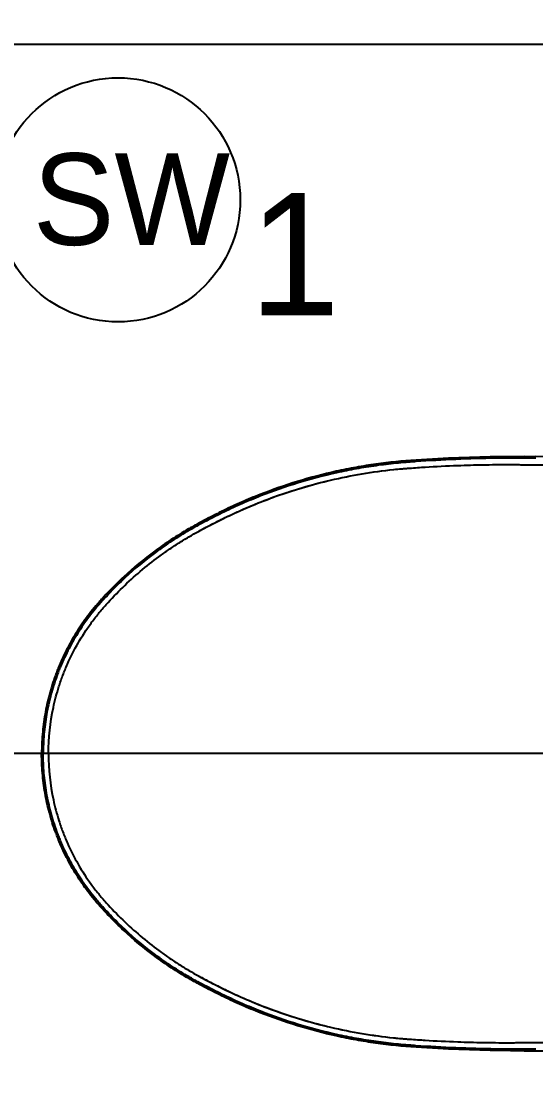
# Model space of a CAD drawing. Header units: millimetres. Extents: x -551172 to 227904, y -3435 to 261611.
# Drawn here: x 171980 to 172317, y 90590 to 91287 of the extents above; entities that cross this region are included whole.
import ezdxf

# ---------------------------------------------------------------- set-up
doc = ezdxf.new("R2010")
doc.units = ezdxf.units.MM
doc.header["$LTSCALE"] = 100
for name, color, linetype in [('F-HAT', 251, 'Continuous'), ('F-WALL2', 3, 'Continuous'), ('전기', 7, 'Continuous')]:
    doc.layers.add(name, color=color, linetype=linetype)
doc.styles.add('휴먼엑스포', font='Expo M.ttf')

msp = doc.modelspace()

# ---------------------------------------------------------------- linework, layer by layer
at = {"layer": 'F-HAT'}
for p, q in [((172234.92, 90998.96), (172232.67, 90998.78)), ((172234.92, 90998.96), (172232.67, 90998.78)), ((172300.18, 91001.42), (172309.24, 91001.67)), ((172309.24, 91001.67), (172372.58, 91001.63)), ((172833.37, 90806.8), (171894.35, 90806.8)), ((172234.92, 90614.65), (172232.67, 90614.82)), ((172234.92, 90614.65), (172232.67, 90614.82)), ((172300.18, 90612.19), (172309.24, 90611.93)), ((172309.24, 90611.93), (172372.58, 90611.97))]:
    msp.add_line(p, q, dxfattribs=at)
for points in [[(172316.78, 91001.49), (172286.98, 91001.36), (172259.68, 91000.48), (172234.92, 90998.96)], [(172316.78, 90612.11), (172286.98, 90612.24), (172259.68, 90613.13), (172234.92, 90614.65)]]:
    msp.add_lwpolyline(points, dxfattribs=at)
for points, knots in [([(172232.67, 90998.78), (172232.33, 90998.76), (172229.81, 90998.56), (172222.93, 90997.93), (172212.05, 90996.62), (172199.03, 90994.53), (172181.83, 90991.08), (172160.7, 90985.52), (172140.13, 90978.36), (172124.1, 90971.71), (172114.25, 90967.16), (172106.47, 90963.31), (172100.67, 90960.33), (172096.83, 90958.29), (172094.92, 90957.25)], [0, 0, 0, 0, 0.006979, 0.052255, 0.142908, 0.23382, 0.325002, 0.505945, 0.685583, 0.775273, 0.865045, 0.909975, 0.954955, 1, 1, 1, 1]), ([(172235, 90997.96), (172233.91, 90997.88), (172230.65, 90997.63), (172223.04, 90996.94), (172212.19, 90995.63), (172199.21, 90993.55), (172182.06, 90990.1), (172160.99, 90984.56), (172140.48, 90977.42), (172124.5, 90970.79), (172114.68, 90966.26), (172106.92, 90962.42), (172101.13, 90959.45), (172097.3, 90957.41), (172095.39, 90956.37)], [0, 0, 0, 0, 0.022282, 0.066856, 0.156105, 0.245608, 0.335377, 0.513517, 0.690371, 0.778671, 0.867053, 0.911312, 0.955625, 1, 1, 1, 1]), ([(172182.33, 90986.08), (172195.94, 90989.28), (172211.45, 90991.88), (172227.93, 90993.45), (172230.97, 90993.7), (172232.7, 90993.83), (172237.04, 90994.15), (172247.9, 90994.88), (172258.33, 90995.39), (172265.69, 90995.69)], [0, 0, 0, 0, 0.500485, 0.562901, 0.594113, 0.609721, 0.625329, 0.750198, 1, 1, 1, 1]), ([(172316.78, 91000.49), (172314.6, 91000.49), (172310.23, 91000.5), (172303.67, 91000.5), (172297.11, 91000.49), (172284.02, 91000.36), (172264.39, 90999.82), (172245.87, 90998.76), (172236.08, 90998.04), (172235, 90997.96)], [0, 0, 0, 0, 0.080106, 0.160211, 0.240304, 0.320362, 0.640313, 0.960036, 1, 1, 1, 1]), ([(172265.69, 90995.69), (172271.21, 90995.89), (172282.21, 90996.19), (172294.57, 90996.28), (172302.77, 90996.24), (172308.2, 90996.19), (172317.65, 90996.12), (172336.38, 90995.95), (172362.86, 90995.66), (172383.96, 90995.37), (172392.96, 90995.18)], [0, 0, 0, 0, 0.128721, 0.256371, 0.28812, 0.31977, 0.382879, 0.508337, 0.75621, 1, 1, 1, 1]), ([(172182.36, 90986.08), (172189.21, 90987.69), (172202.97, 90990.46), (172218.62, 90992.57), (172229.07, 90993.57), (172232.73, 90993.85), (172234.65, 90993.99), (172234.83, 90994)], [0, 0, 0, 0, 0.397095, 0.792478, 0.89126, 0.990019, 1, 1, 1, 1]), ([(172095.97, 90952.6), (172096.6, 90952.94), (172098.49, 90953.97), (172102.93, 90956.33), (172108.05, 90958.95), (172113.2, 90961.49), (172126.14, 90967.7), (172143.5, 90974.79), (172165.48, 90981.82), (172176.68, 90984.76), (172182.33, 90986.08)], [0, 0, 0, 0, 0.023212, 0.06963, 0.162391, 0.208744, 0.255085, 0.626052, 0.812702, 1, 1, 1, 1]), ([(172096.34, 90952.77), (172097.42, 90953.36), (172099.63, 90954.55), (172104.13, 90956.91), (172109.86, 90959.83), (172116.79, 90963.21), (172130.8, 90969.63), (172152.44, 90978.06), (172172.29, 90983.72), (172182.36, 90986.08)], [0, 0, 0, 0, 0.039701, 0.081457, 0.164878, 0.24822, 0.331513, 0.664619, 1, 1, 1, 1]), ([(172095.39, 90956.37), (172094.43, 90955.85), (172092.53, 90954.8), (172086.83, 90951.56), (172080.29, 90947.54), (172073.01, 90942.62), (172062.32, 90934.94), (172050.49, 90925.11), (172039.56, 90914.35), (172034.32, 90908.73), (172031.39, 90905.45), (172028.5, 90902.12), (172025.04, 90897.85), (172019.84, 90890.81), (172013.94, 90881.61), (172008.87, 90871.93), (172005.77, 90864.93), (172004.12, 90860.85), (172001.8, 90854.68), (171998.83, 90845.28), (171996, 90832.47), (171994.6, 90821.62), (171994.11, 90813.97), (171993.99, 90809.75), (171993.97, 90807.72), (171993.97, 90806.8)], [0, 0, 0, 0, 0.0085672, 0.0171488, 0.0516529, 0.0690261, 0.0863668, 0.1553748, 0.1898939, 0.2072039, 0.2158775, 0.2245673, 0.2419211, 0.2591776, 0.293528, 0.3278953, 0.3451734, 0.3538508, 0.3625469, 0.3970834, 0.431417, 0.4658156, 0.4831278, 0.4918234, 0.4990891, 0.4990891, 0.4990891, 0.4990891]), ([(172094.92, 90957.25), (172093.96, 90956.73), (172092.04, 90955.68), (172086.32, 90952.42), (172079.75, 90948.38), (172072.44, 90943.44), (172061.7, 90935.73), (172049.82, 90925.86), (172038.85, 90915.04), (172033.59, 90909.4), (172031.09, 90906.61), (172030.07, 90905.45), (172029.78, 90905.11)], [0, 0, 0, 0, 0.039042, 0.078171, 0.235497, 0.314713, 0.39378, 0.70843, 0.865825, 0.944752, 0.9843, 1, 1, 1, 1]), ([(172035.27, 90904.47), (172038.75, 90908.35), (172045.96, 90915.86), (172057.51, 90926.36), (172067.71, 90934.44), (172075.14, 90939.72), (172079.47, 90942.64), (172083.85, 90945.48), (172088.28, 90948.2), (172092.77, 90950.8), (172095.09, 90952.09), (172096.29, 90952.74), (172096.34, 90952.77)], [0, 0, 0, 0, 0.199766, 0.398867, 0.598199, 0.698268, 0.748439, 0.798515, 0.898244, 0.947931, 0.997518, 1, 1, 1, 1]), ([(172029.78, 90905.11), (172029.34, 90904.61), (172027.46, 90902.42), (172024.25, 90898.46), (172019.01, 90891.37), (172013.07, 90882.12), (172007.97, 90872.37), (172004.85, 90865.32), (172003.2, 90861.21), (172000.85, 90855.01), (171997.87, 90845.54), (171995.02, 90832.64), (171993.6, 90821.72), (171993.12, 90814.02), (171992.99, 90809.77), (171992.97, 90807.73), (171992.97, 90806.8)], [0, 0, 0, 0, 0.0067599, 0.0291187, 0.051352, 0.0956095, 0.1398887, 0.1621498, 0.1733299, 0.1845342, 0.2290313, 0.2732672, 0.3175866, 0.3398917, 0.3510952, 0.3604565, 0.3604565, 0.3604565, 0.3604565]), ([(171997.44, 90806.8), (171997.5, 90817.13), (171998.58, 90827.23), (172000.69, 90837.11), (172001.68, 90841.7), (172003.55, 90848.77), (172006.38, 90856.91), (172008.29, 90861.78), (172011.35, 90868.97), (172016.65, 90879.42), (172023.74, 90890.32), (172029.3, 90897.53), (172032.66, 90901.53), (172034.4, 90903.5), (172035.27, 90904.47)], [-0.395383, -0.395383, -0.395383, -0.395383, 0, 0, 0, 0.183822, 0.286135, 0.337536, 0.388771, 0.592232, 0.795258, 0.897378, 0.94872, 1, 1, 1, 1]), ([(172029.78, 90708.49), (172029.34, 90709), (172027.46, 90711.19), (172024.25, 90715.14), (172019.01, 90722.23), (172013.07, 90731.49), (172007.97, 90741.24), (172004.85, 90748.29), (172003.2, 90752.39), (172000.85, 90758.6), (171997.87, 90768.06), (171995.02, 90780.96), (171993.6, 90791.88), (171993.12, 90799.59), (171992.99, 90803.83), (171992.97, 90805.87), (171992.97, 90806.8)], [0, 0, 0, 0, 0.0067599, 0.0291187, 0.051352, 0.0956095, 0.1398887, 0.1621498, 0.1733299, 0.1845342, 0.2290313, 0.2732672, 0.3175866, 0.3398917, 0.3510952, 0.3604565, 0.3604565, 0.3604565, 0.3604565]), ([(172095.39, 90657.24), (172094.43, 90657.75), (172092.53, 90658.8), (172086.83, 90662.04), (172080.29, 90666.07), (172073.01, 90670.98), (172062.32, 90678.66), (172050.49, 90688.49), (172039.56, 90699.26), (172034.32, 90704.88), (172031.39, 90708.16), (172028.5, 90711.48), (172025.04, 90715.76), (172019.84, 90722.8), (172013.94, 90731.99), (172008.87, 90741.67), (172005.77, 90748.68), (172004.12, 90752.76), (172001.8, 90758.92), (171998.83, 90768.32), (171996, 90781.14), (171994.6, 90791.98), (171994.11, 90799.63), (171993.99, 90803.85), (171993.97, 90805.88), (171993.97, 90806.8)], [0, 0, 0, 0, 0.0085672, 0.0171488, 0.0516529, 0.0690261, 0.0863668, 0.1553748, 0.1898939, 0.2072039, 0.2158775, 0.2245673, 0.2419211, 0.2591776, 0.293528, 0.3278953, 0.3451734, 0.3538508, 0.3625469, 0.3970834, 0.431417, 0.4658156, 0.4831278, 0.4918234, 0.4990891, 0.4990891, 0.4990891, 0.4990891]), ([(171997.44, 90806.8), (171997.5, 90796.48), (171998.58, 90786.37), (172000.69, 90776.5), (172001.68, 90771.91), (172003.55, 90764.83), (172006.38, 90756.69), (172008.29, 90751.82), (172011.35, 90744.63), (172016.65, 90734.19), (172023.74, 90723.28), (172029.3, 90716.08), (172032.66, 90712.07), (172034.4, 90710.11), (172035.27, 90709.13)], [-0.395383, -0.395383, -0.395383, -0.395383, 0, 0, 0, 0.183822, 0.286135, 0.337536, 0.388771, 0.592232, 0.795258, 0.897378, 0.94872, 1, 1, 1, 1]), ([(172094.92, 90656.36), (172093.96, 90656.88), (172092.04, 90657.93), (172086.32, 90661.18), (172079.75, 90665.22), (172072.44, 90670.16), (172061.7, 90677.87), (172049.82, 90687.75), (172038.85, 90698.56), (172033.59, 90704.2), (172031.09, 90707), (172030.07, 90708.16), (172029.78, 90708.49)], [0, 0, 0, 0, 0.039042, 0.078171, 0.235497, 0.314713, 0.39378, 0.70843, 0.865825, 0.944752, 0.9843, 1, 1, 1, 1]), ([(172035.27, 90709.13), (172038.75, 90705.25), (172045.96, 90697.74), (172057.51, 90687.24), (172067.71, 90679.17), (172075.14, 90673.88), (172079.47, 90670.96), (172083.85, 90668.12), (172088.28, 90665.4), (172092.77, 90662.8), (172095.09, 90661.51), (172096.29, 90660.86), (172096.34, 90660.83)], [0, 0, 0, 0, 0.199766, 0.398867, 0.598199, 0.698268, 0.748439, 0.798515, 0.898244, 0.947931, 0.997518, 1, 1, 1, 1]), ([(172095.97, 90661.01), (172096.6, 90660.66), (172098.49, 90659.64), (172102.93, 90657.28), (172108.05, 90654.66), (172113.2, 90652.12), (172126.14, 90645.91), (172143.5, 90638.81), (172165.48, 90631.79), (172176.68, 90628.84), (172182.33, 90627.52)], [0, 0, 0, 0, 0.023212, 0.06963, 0.162391, 0.208744, 0.255085, 0.626052, 0.812702, 1, 1, 1, 1]), ([(172096.34, 90660.83), (172097.42, 90660.25), (172099.63, 90659.06), (172104.13, 90656.69), (172109.86, 90653.77), (172116.79, 90650.4), (172130.8, 90643.97), (172152.44, 90635.55), (172172.29, 90629.88), (172182.36, 90627.52)], [0, 0, 0, 0, 0.039701, 0.081457, 0.164878, 0.24822, 0.331513, 0.664619, 1, 1, 1, 1]), ([(172232.67, 90614.82), (172232.33, 90614.85), (172229.81, 90615.05), (172222.93, 90615.67), (172212.05, 90616.98), (172199.03, 90619.07), (172181.83, 90622.53), (172160.7, 90628.08), (172140.13, 90635.25), (172124.1, 90641.9), (172114.25, 90646.44), (172106.47, 90650.29), (172100.67, 90653.27), (172096.83, 90655.32), (172094.92, 90656.36)], [0, 0, 0, 0, 0.006979, 0.052255, 0.142908, 0.23382, 0.325002, 0.505945, 0.685583, 0.775273, 0.865045, 0.909975, 0.954955, 1, 1, 1, 1]), ([(172235, 90615.65), (172233.91, 90615.73), (172230.65, 90615.98), (172223.04, 90616.66), (172212.19, 90617.97), (172199.21, 90620.05), (172182.06, 90623.5), (172160.99, 90629.04), (172140.48, 90636.18), (172124.5, 90642.81), (172114.68, 90647.34), (172106.92, 90651.19), (172101.13, 90654.16), (172097.3, 90656.2), (172095.39, 90657.24)], [0, 0, 0, 0, 0.022282, 0.066856, 0.156105, 0.245608, 0.335377, 0.513517, 0.690371, 0.778671, 0.867053, 0.911312, 0.955625, 1, 1, 1, 1]), ([(172182.33, 90627.52), (172195.94, 90624.32), (172211.45, 90621.72), (172227.93, 90620.16), (172230.97, 90619.91), (172232.7, 90619.77), (172237.04, 90619.45), (172247.9, 90618.73), (172258.33, 90618.21), (172265.69, 90617.92)], [0, 0, 0, 0, 0.500485, 0.562901, 0.594113, 0.609721, 0.625329, 0.750198, 1, 1, 1, 1]), ([(172182.36, 90627.52), (172189.21, 90625.91), (172202.97, 90623.15), (172218.62, 90621.03), (172229.07, 90620.04), (172232.73, 90619.75), (172234.65, 90619.61), (172234.83, 90619.6)], [0, 0, 0, 0, 0.397095, 0.792478, 0.89126, 0.990019, 1, 1, 1, 1]), ([(172316.78, 90613.11), (172314.6, 90613.11), (172310.23, 90613.11), (172303.67, 90613.11), (172297.11, 90613.12), (172284.02, 90613.25), (172264.39, 90613.79), (172245.87, 90614.85), (172236.08, 90615.56), (172235, 90615.65)], [0, 0, 0, 0, 0.080106, 0.160211, 0.240304, 0.320362, 0.640313, 0.960036, 1, 1, 1, 1]), ([(172265.69, 90617.92), (172271.21, 90617.71), (172282.21, 90617.42), (172294.57, 90617.33), (172302.77, 90617.37), (172308.2, 90617.41), (172317.65, 90617.49), (172336.38, 90617.65), (172362.86, 90617.94), (172383.96, 90618.23), (172392.96, 90618.42)], [0, 0, 0, 0, 0.128721, 0.256371, 0.28812, 0.31977, 0.382879, 0.508337, 0.75621, 1, 1, 1, 1])]:
    msp.add_open_spline(points, degree=3, knots=knots, dxfattribs=at)
at = {"layer": 'F-WALL2', "color": 4}
msp.add_lwpolyline([(171040.63, 91271.8), (171294.63, 91271.8), (171294.63, 91409.3), (171949.63, 91409.3), (171949.63, 91271.8), (172703.63, 91271.8), (172703.63, 88526.8), (172028.63, 88526.8), (172028.63, 88346.8)], dxfattribs=at)
at = {"layer": '전기'}
msp.add_circle((172043.11, 91169.75), 80, dxfattribs=at)

# ---------------------------------------------------------------- texts
at = {"layer": '전기', "style": '휴먼엑스포'}
for s, height, p in [('SW', 60, (171987.19, 91140.25)), ('1', 80, (172128.94, 91094.18))]:
    msp.add_text(s, height=height, dxfattribs=at).set_placement(p)

doc.saveas('drawing.dxf')
